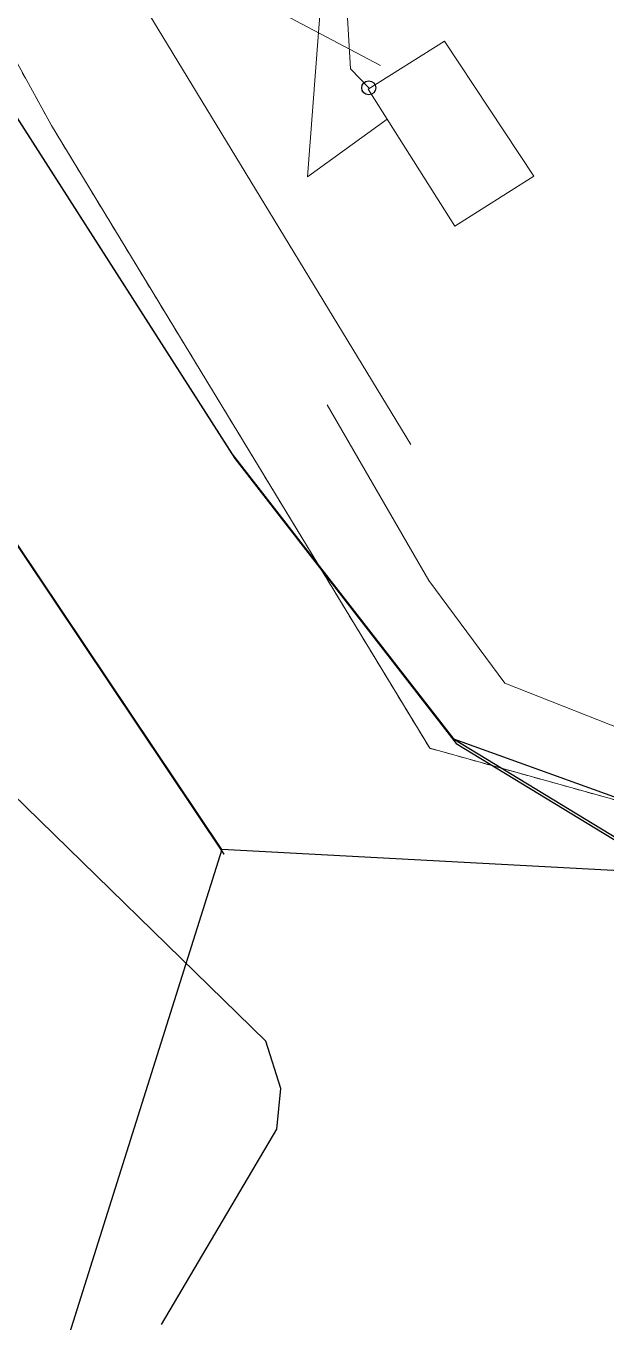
# Model space of a CAD drawing. Header units: metres. Extents: x 507649 to 508899, y 6966965 to 6967377.
# Drawn here: x 507946.63 to 507955.23, y 6967084.01 to 6967103.23 of the extents above; entities that cross this region are included whole.
import ezdxf

# ---------------------------------------------------------------- set-up
doc = ezdxf.new("R2010")
doc.units = ezdxf.units.M
doc.linetypes.add('AEC_Double Dash', pattern=[0.039, 0.015, -0.004, 0.006, -0.004, 0.006, -0.004])
doc.layers.add('_PROP-BDY', color=6, linetype='Continuous', plot=False)
for name, color, linetype, lineweight in [('A-DETL', 252, 'Continuous', 15), ('C-PROP-LINE', 252, 'AEC_Double Dash', 5), ('D_UG_PIPES', 252, 'EXIST_SWD', 0), ('DR_STR', 252, 'EXIST_SWD', 0), ('E_UG_LINES', 252, 'EXISTING_ELECTRICITY_UG', 0), ('RW_FEAT', 252, 'Continuous', 0), ('RW_UG_PIPES', 252, 'EXISTING_WAT_RECYCLED', 0), ('W_AG_PIPES_N', 252, 'EXISTING_WATER', 0)]:
    doc.layers.add(name, color=color, linetype=linetype, lineweight=lineweight)
for name, color, linetype in [('C_TEXT_2.5', 7, 'Continuous'), ('DR_UNLINED', 252, 'EXIST_SWD'), ('mga2020bdy', 252, 'Continuous'), ('mga2020DR_UNLINED', 252, 'Continuous'), ('W_FEAT', 252, 'Continuous')]:
    doc.layers.add(name, color=color, linetype=linetype)
doc.styles.get("Standard").update_dxf_attribs({"font": 'ARIALN.TTF'})
doc.linetypes.add('EXIST_SWD', pattern='A,5,-2.5,5,-2,["SWD",Standard,S=2.5,R=0,X=0,Y=-1.25],-8,5,-2.5,5,-2.5', length=37.5)
doc.linetypes.add('EXISTING_ELECTRICITY_UG', pattern='A,2,-2,2,-2,2,-2,["E-UG",Standard,S=2.5,R=0,X=0,Y=-1.25],-9.15,2,-2,2,-2', length=29.15)
doc.linetypes.add('EXISTING_WAT_RECYCLED', pattern='A,2,-2,2,-2,2,-2,["R",Standard,S=2.5,R=0,X=0,Y=-1.25],-4.4,2,-2,2,-2', length=24.4)
doc.linetypes.add('EXISTING_WATER', pattern='A,2,-2,2,-2,2,-2,["W",Standard,S=2.5,R=0,X=0,Y=-1.25],-4.4,2,-2,2,-2', length=24.4)

# ---------------------------------------------------------------- blocks, each defined once
blk = doc.blocks.new('XE_SURVEY')
at = {"layer": 'D_UG_PIPES', "flags": 128}
for points in [[(507952.334, 6967097.02), (507947.869, 6967104.368), (507943.819, 6967111.738), (507941.397, 6967115.189), (507938.122, 6967113.631), (507935.804, 6967113.256)], [(507949.569, 6967090.942), (507946.184, 6967095.994), (507942.863, 6967101.703), (507939.715, 6967106.87), (507937.849, 6967111.245), (507939.972, 6967112.304), (507942.933, 6967107.553), (507946.375, 6967102.05), (507949.723, 6967096.81), (507953.003, 6967092.585), (507956.296, 6967090.583), (507960.544, 6967089.865), (507964.593, 6967089.932)]]:
    blk.add_lwpolyline(points, dxfattribs=at)
at = {"layer": 'DR_STR', "flags": 128}
blk.add_lwpolyline([(507958.193, 6967092.697), (507956.784, 6967093.403), (507955.807, 6967092.661), (507953.726, 6967093.482), (507952.602, 6967095.002), (507951.093, 6967097.607)], dxfattribs=at)
at = {"layer": 'DR_UNLINED'}
blk.add_polyline3d([(507949.569, 6967090.942, 2.555), (507946.184, 6967095.994, 2.51), (507942.863, 6967101.703, 2.495), (507939.715, 6967106.87, 2.553), (507937.849, 6967111.245, 2.461), (507939.972, 6967112.304, 2.59), (507942.933, 6967107.553, 2.489), (507946.375, 6967102.05, 2.534), (507949.723, 6967096.81, 2.534), (507953.003, 6967092.585, 2.571), (507956.296, 6967090.583, 2.568), (507960.544, 6967089.865, 2.563), (507964.593, 6967089.932, 2.592)], dxfattribs=at)
at = {"layer": 'E_UG_LINES', "flags": 128}
blk.add_lwpolyline([(507951.886, 6967102.639), (507948.926, 6967104.206)], dxfattribs=at)
at = {"layer": 'mga2020bdy'}
blk.add_polyline3d([(507942.898, 6967107.616, 2.489), (507946.338, 6967102.115, 2.534), (507949.685, 6967096.878, 2.534), (507952.964, 6967092.654, 2.571), (507960.502, 6967089.936, 2.563), (507956.256, 6967090.653, 2.568), (507949.531, 6967091.012, 2.555), (507945.207, 6967077.283, 2.624), (507943.19, 6967071.167, 2.629), (507940.92, 6967065.508, 2.637), (507937.956, 6967062.114, 2.574), (507930.838, 6967057.836, 2.66)], dxfattribs=at)
at = {"layer": 'mga2020DR_UNLINED'}
blk.add_polyline3d([(507949.531, 6967091.012, 2.555), (507946.148, 6967096.062, 2.51), (507942.828, 6967101.768, 2.495), (507939.681, 6967106.933, 2.553), (507937.816, 6967111.306, 2.461), (507939.938, 6967112.365, 2.59), (507942.898, 6967107.616, 2.489), (507946.338, 6967102.115, 2.534), (507949.685, 6967096.878, 2.534), (507952.964, 6967092.654, 2.571), (507956.256, 6967090.653, 2.568), (507960.502, 6967089.936, 2.563), (507964.549, 6967090.003, 2.592)], dxfattribs=at)
at = {"layer": 'RW_FEAT'}
for p, q in [((507951.702, 6967102.288), (507952.83, 6967103)), ((507952.83, 6967103), (507954.157, 6967101)), ((507952.983, 6967100.259), (507951.702, 6967102.288)), ((507952.983, 6967100.259), (507954.157, 6967101))]:
    blk.add_line(p, q, dxfattribs=at)
at = {"layer": 'RW_UG_PIPES', "flags": 128}
blk.add_lwpolyline([(507947.406, 6967168.075), (507945.41, 6967161.365), (507943.485, 6967154.895), (507942.336, 6967149.775), (507941.199, 6967144.267), (507941.098, 6967143.778), (507940.997, 6967143.288), (507940.985, 6967143.116), (507940.985, 6967142.617), (507940.369, 6967134.137), (507939.574, 6967127.475), (507939.447, 6967126.483), (507939.521, 6967125.877), (507939.723, 6967125.38), (507944.226, 6967117.711), (507947.29, 6967112.552), (507950.354, 6967107.393), (507950.865, 6967106.533), (507951.065, 6967105.88), (507951.08, 6967104.581), (507950.999, 6967103.584), (507950.8, 6967100.991), (507951.983, 6967101.842)], dxfattribs=at)
at = {"layer": 'W_AG_PIPES_N', "flags": 128}
blk.add_lwpolyline([(507951.709, 6967102.309), (507951.439, 6967102.592), (507951.343, 6967104.198), (507951.313, 6967104.697), (507951.191, 6967105.96), (507950.956, 6967106.611), (507950.681, 6967107.073), (507945.572, 6967115.669), (507940.206, 6967124.695), (507939.951, 6967125.125), (507939.777, 6967125.416), (507939.586, 6967125.91), (507939.521, 6967126.489), (507939.597, 6967127.096), (507939.658, 6967127.529), (507940.312, 6967132.486), (507940.854, 6967139.965), (507941.02, 6967142.459), (507941.054, 6967142.958), (507941.076, 6967143.291), (507941.562, 6967144.885), (507941.707, 6967145.363), (507943.018, 6967149.668), (507944.62, 6967154.93), (507944.794, 6967155.5), (507944.786, 6967155.526), (507944.317, 6967155.666)], dxfattribs=at)
at = {"layer": 'W_FEAT'}
blk.add_circle((507951.709, 6967102.309), 0.104, dxfattribs=at)
blk = doc.blocks.new('25027_BNP_Skygate Play-Sheet - 000101 - SITE PLAN')
at = {"layer": '_PROP-BDY'}
for p, q in [((-2472665.97, 3949665.57), (-2471110.78, 3946683.12)), ((-2469919.3, 3946129.02), (-2459651.41, 3948628.9)), ((-2471110.78, 3946683.12), (-2470634.64, 3946311.02)), ((-2470634.64, 3946311.02), (-2469919.3, 3946129.02))]:
    blk.add_line(p, q, dxfattribs=at)
at = {"layer": 'A-DETL'}
for p, q in [((-2467524.01, 3941767.03), (-2470703.09, 3938864.77)), ((-2456721.59, 3941628.97), (-2467524.01, 3941767.03)), ((-2448325.17, 3941150.9), (-2456721.59, 3941628.97))]:
    blk.add_line(p, q, dxfattribs=at)
at = {"layer": 'C-PROP-LINE'}
for p, q in [((-2470703.09, 3938864.77), (-2467524.01, 3941767.03)), ((-2467524.01, 3941767.03), (-2456721.59, 3941628.97)), ((-2456721.59, 3941628.97), (-2448325.17, 3941150.9))]:
    blk.add_line(p, q, dxfattribs=at)
blk = doc.blocks.new('XE_ARCH')
at = {"xscale": 0.001, "yscale": 0.001, "zscale": 0.001, "rotation": 121.996}
blk.add_blockref('25027_BNP_Skygate Play-Sheet - 000101 - SITE PLAN', (509988.126, 6971273.77), dxfattribs=at)

msp = doc.modelspace()

# ---------------------------------------------------------------- block references
at = {"layer": 'C_TEXT_2.5'}
msp.add_blockref('XE_SURVEY', (0, 0), dxfattribs=at)

# ---------------------------------------------------------------- next in the draw order: block references
msp.add_blockref('XE_ARCH', (0, 0), dxfattribs=at)

doc.saveas('drawing.dxf')
